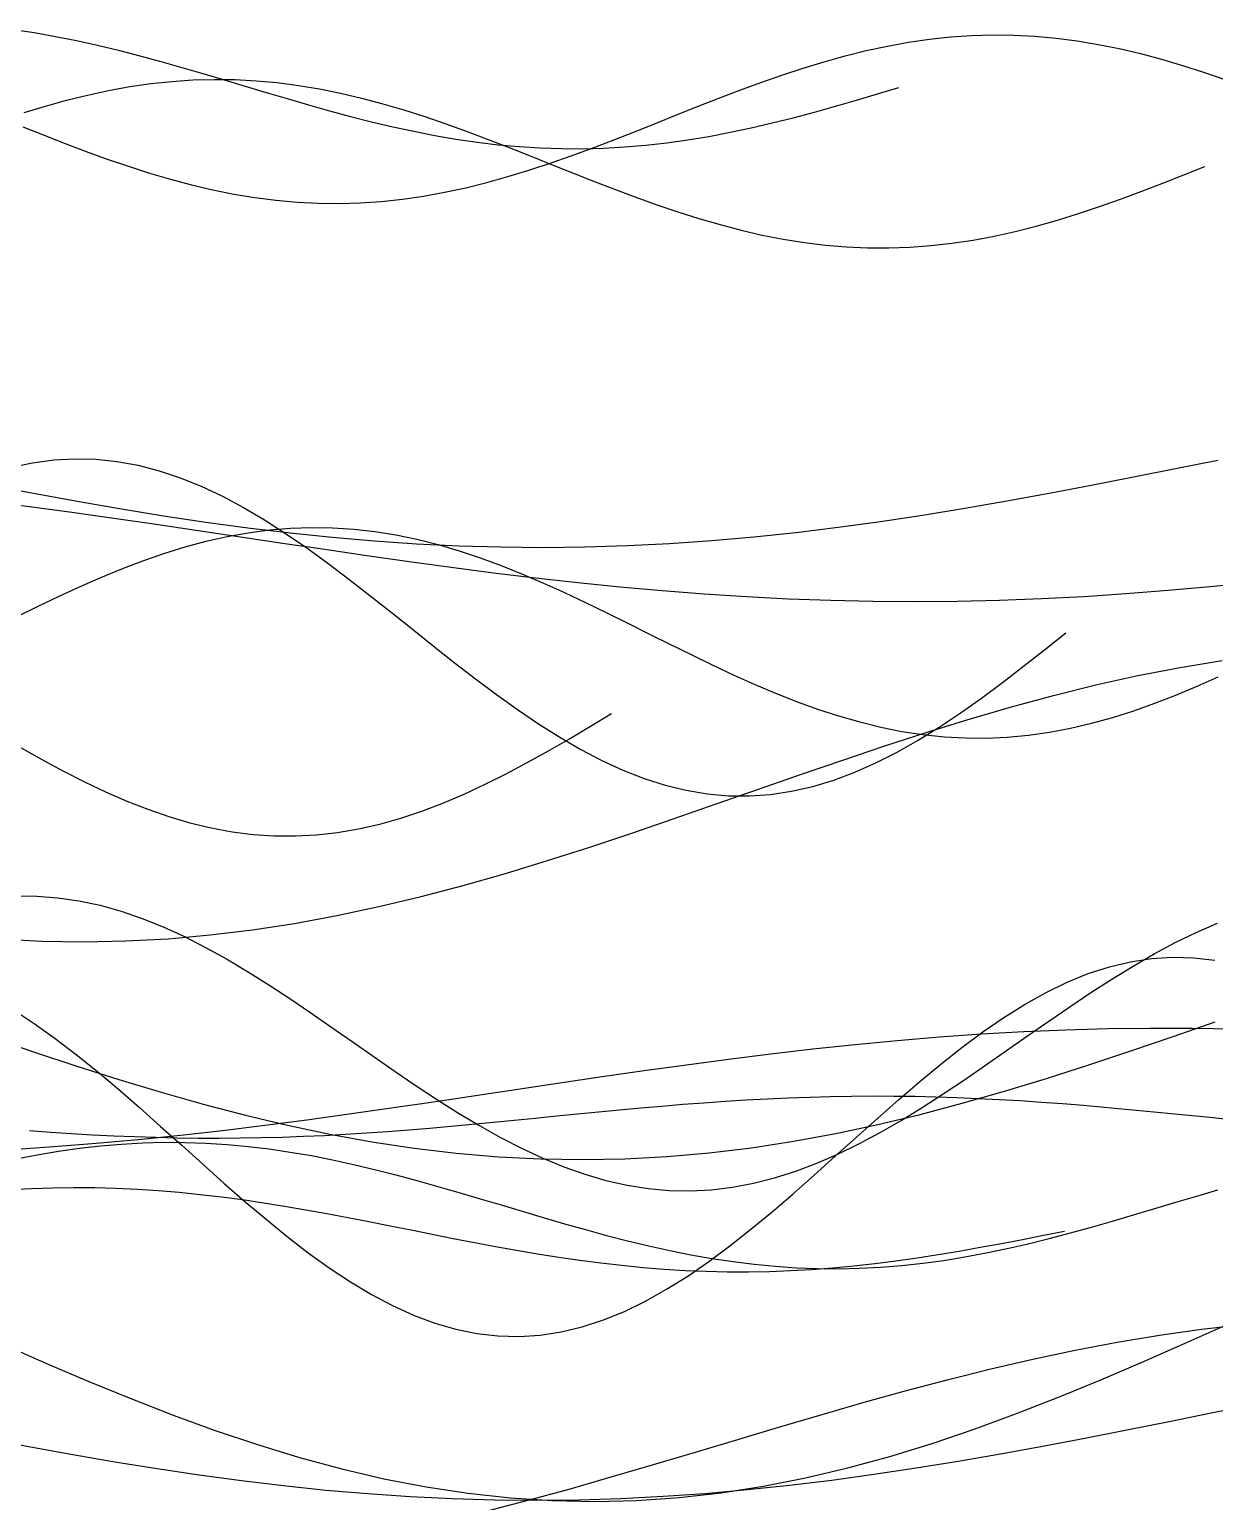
# Model space of a CAD drawing. Header units: metres. Extents: x -249 to 352, y -252 to 258.
# Drawn here: x -18.5 to 37.7, y 49.4 to 119.3 of the extents above; entities that cross this region are included whole.
import ezdxf

# ---------------------------------------------------------------- set-up
doc = ezdxf.new("R2010")
doc.units = ezdxf.units.M

msp = doc.modelspace()

# ---------------------------------------------------------------- linework, layer by layer
for p, q in [((-19.26, 119.275, -433.013), (-18.26, 119.124, -433.013)), ((-18.26, 119.124, -433.013), (-17.26, 118.947, -433.013)), ((-17.26, 118.947, -433.013), (-16.26, 118.747, -433.013)), ((-16.26, 118.747, -433.013), (-15.26, 118.526, -433.013)), ((23.203, 118.669, -433.013), (24.203, 118.814, -433.013)), ((24.203, 118.814, -433.013), (25.203, 118.921, -433.013)), ((25.203, 118.921, -433.013), (26.203, 118.989, -433.013)), ((26.203, 118.989, -433.013), (27.203, 119.017, -433.013)), ((27.203, 119.017, -433.013), (28.203, 119.005, -433.013)), ((28.203, 119.005, -433.013), (29.203, 118.953, -433.013)), ((29.203, 118.953, -433.013), (30.203, 118.862, -433.013)), ((30.203, 118.862, -433.013), (31.203, 118.733, -433.013)), ((31.203, 118.733, -433.013), (32.203, 118.566, -433.013)), ((-15.26, 118.526, -433.013), (-14.26, 118.286, -433.013)), ((-14.26, 118.286, -433.013), (-13.26, 118.029, -433.013)), ((-13.26, 118.029, -433.013), (-12.26, 117.758, -433.013)), ((19.203, 117.746, -433.013), (20.203, 118.024, -433.013)), ((20.203, 118.024, -433.013), (21.203, 118.272, -433.013)), ((21.203, 118.272, -433.013), (22.203, 118.488, -433.013)), ((22.203, 118.488, -433.013), (23.203, 118.669, -433.013)), ((32.203, 118.566, -433.013), (33.203, 118.364, -433.013)), ((33.203, 118.364, -433.013), (34.203, 118.129, -433.013)), ((34.203, 118.129, -433.013), (35.203, 117.862, -433.013)), ((-12.26, 117.758, -433.013), (-11.26, 117.475, -433.013)), ((-11.26, 117.475, -433.013), (-10.26, 117.184, -433.013)), ((17.203, 117.11, -433.013), (18.203, 117.44, -433.013)), ((18.203, 117.44, -433.013), (19.203, 117.746, -433.013)), ((35.203, 117.862, -433.013), (36.203, 117.567, -433.013)), ((36.203, 117.567, -433.013), (37.203, 117.247, -433.013)), ((-13.733, 116.561, -433.013), (-12.733, 116.705, -433.013)), ((-12.733, 116.705, -433.013), (-11.733, 116.812, -433.013)), ((-11.733, 116.812, -433.013), (-10.733, 116.88, -433.013)), ((-10.733, 116.88, -433.013), (-9.733, 116.908, -433.013)), ((-10.26, 117.184, -433.013), (-9.26, 116.887, -433.013)), ((-9.733, 116.908, -433.013), (-8.733, 116.896, -433.013)), ((-9.26, 116.887, -433.013), (-8.26, 116.587, -433.013)), ((-8.733, 116.896, -433.013), (-7.733, 116.844, -433.013)), ((-7.733, 116.844, -433.013), (-6.733, 116.753, -433.013)), ((-6.733, 116.753, -433.013), (-5.733, 116.624, -433.013)), ((-5.733, 116.624, -433.013), (-4.733, 116.457, -433.013)), ((15.203, 116.391, -433.013), (16.203, 116.759, -433.013)), ((16.203, 116.759, -433.013), (17.203, 117.11, -433.013)), ((37.203, 117.247, -433.013), (38.203, 116.904, -433.013)), ((-16.733, 115.915, -433.013), (-15.733, 116.164, -433.013)), ((-15.733, 116.164, -433.013), (-14.733, 116.379, -433.013)), ((-14.733, 116.379, -433.013), (-13.733, 116.561, -433.013)), ((-8.26, 116.587, -433.013), (-7.26, 116.288, -433.013)), ((-7.26, 116.288, -433.013), (-6.26, 115.992, -433.013)), ((-6.26, 115.992, -433.013), (-5.26, 115.702, -433.013)), ((-4.733, 116.457, -433.013), (-3.733, 116.255, -433.013)), ((-3.733, 116.255, -433.013), (-2.733, 116.02, -433.013)), ((-2.733, 116.02, -433.013), (-1.733, 115.753, -433.013)), ((13.203, 115.617, -433.013), (14.203, 116.009, -433.013)), ((14.203, 116.009, -433.013), (15.203, 116.391, -433.013)), ((19.74, 115.634, -433.013), (20.74, 115.922, -433.013)), ((20.74, 115.922, -433.013), (21.74, 116.217, -433.013)), ((21.74, 116.217, -433.013), (22.74, 116.516, -433.013)), ((-18.733, 115.331, -433.013), (-17.733, 115.637, -433.013)), ((-17.733, 115.637, -433.013), (-16.733, 115.915, -433.013)), ((-5.26, 115.702, -433.013), (-4.26, 115.421, -433.013)), ((-4.26, 115.421, -433.013), (-3.26, 115.152, -433.013)), ((-1.733, 115.753, -433.013), (-0.733, 115.458, -433.013)), ((-0.733, 115.458, -433.013), (0.267, 115.138, -433.013)), ((11.203, 114.82, -433.013), (12.203, 115.219, -433.013)), ((12.203, 115.219, -433.013), (13.203, 115.617, -433.013)), ((17.74, 115.09, -433.013), (18.74, 115.356, -433.013)), ((18.74, 115.356, -433.013), (19.74, 115.634, -433.013)), ((-18.797, 114.65, -433.013), (-17.797, 114.254, -433.013)), ((-3.26, 115.152, -433.013), (-2.26, 114.898, -433.013)), ((-2.26, 114.898, -433.013), (-1.26, 114.661, -433.013)), ((-1.26, 114.661, -433.013), (-0.26, 114.443, -433.013)), ((0.267, 115.138, -433.013), (1.267, 114.795, -433.013)), ((1.267, 114.795, -433.013), (2.267, 114.434, -433.013)), ((10.203, 114.422, -433.013), (11.203, 114.82, -433.013)), ((14.74, 114.395, -433.013), (15.74, 114.607, -433.013)), ((15.74, 114.607, -433.013), (16.74, 114.84, -433.013)), ((16.74, 114.84, -433.013), (17.74, 115.09, -433.013)), ((-17.797, 114.254, -433.013), (-16.797, 113.866, -433.013)), ((-16.797, 113.866, -433.013), (-15.797, 113.489, -433.013)), ((-0.26, 114.443, -433.013), (0.74, 114.247, -433.013)), ((0.74, 114.247, -433.013), (1.74, 114.075, -433.013)), ((1.74, 114.075, -433.013), (2.74, 113.928, -433.013)), ((2.267, 114.434, -433.013), (3.267, 114.057, -433.013)), ((2.74, 113.928, -433.013), (3.74, 113.808, -433.013)), ((3.267, 114.057, -433.013), (4.267, 113.669, -433.013)), ((8.203, 113.648, -433.013), (9.203, 114.03, -433.013)), ((9.203, 114.03, -433.013), (10.203, 114.422, -433.013)), ((10.74, 113.784, -433.013), (11.74, 113.897, -433.013)), ((11.74, 113.897, -433.013), (12.74, 114.038, -433.013)), ((12.74, 114.038, -433.013), (13.74, 114.204, -433.013)), ((13.74, 114.204, -433.013), (14.74, 114.395, -433.013)), ((-15.797, 113.489, -433.013), (-14.797, 113.128, -433.013)), ((-14.797, 113.128, -433.013), (-13.797, 112.785, -433.013)), ((3.74, 113.808, -433.013), (4.74, 113.716, -433.013)), ((4.267, 113.669, -433.013), (5.267, 113.273, -433.013)), ((4.74, 113.716, -433.013), (5.74, 113.653, -433.013)), ((5.267, 113.273, -433.013), (6.267, 112.873, -433.013)), ((5.74, 113.653, -433.013), (6.74, 113.62, -433.013)), ((6.203, 112.928, -433.013), (7.203, 113.279, -433.013)), ((6.74, 113.62, -433.013), (7.74, 113.616, -433.013)), ((7.203, 113.279, -433.013), (8.203, 113.648, -433.013)), ((7.74, 113.616, -433.013), (8.74, 113.642, -433.013)), ((8.74, 113.642, -433.013), (9.74, 113.699, -433.013)), ((9.74, 113.699, -433.013), (10.74, 113.784, -433.013)), ((-13.797, 112.785, -433.013), (-12.797, 112.465, -433.013)), ((-12.797, 112.465, -433.013), (-11.797, 112.17, -433.013)), ((4.203, 112.292, -433.013), (5.203, 112.598, -433.013)), ((5.203, 112.598, -433.013), (6.203, 112.928, -433.013)), ((6.267, 112.873, -433.013), (7.267, 112.474, -433.013)), ((7.267, 112.474, -433.013), (8.267, 112.079, -433.013)), ((36.267, 112.38, -433.013), (37.267, 112.778, -433.013)), ((-11.797, 112.17, -433.013), (-10.797, 111.904, -433.013)), ((-10.797, 111.904, -433.013), (-9.797, 111.669, -433.013)), ((1.203, 111.549, -433.013), (2.203, 111.765, -433.013)), ((2.203, 111.765, -433.013), (3.203, 112.014, -433.013)), ((3.203, 112.014, -433.013), (4.203, 112.292, -433.013)), ((8.267, 112.079, -433.013), (9.267, 111.693, -433.013)), ((34.267, 111.602, -433.013), (35.267, 111.986, -433.013)), ((35.267, 111.986, -433.013), (36.267, 112.38, -433.013)), ((-9.797, 111.669, -433.013), (-8.797, 111.467, -433.013)), ((-8.797, 111.467, -433.013), (-7.797, 111.301, -433.013)), ((-7.797, 111.301, -433.013), (-6.797, 111.172, -433.013)), ((-6.797, 111.172, -433.013), (-5.797, 111.081, -433.013)), ((-5.797, 111.081, -433.013), (-4.797, 111.03, -433.013)), ((-4.797, 111.03, -433.013), (-3.797, 111.018, -433.013)), ((-3.797, 111.018, -433.013), (-2.797, 111.047, -433.013)), ((-2.797, 111.047, -433.013), (-1.797, 111.115, -433.013)), ((-1.797, 111.115, -433.013), (-0.797, 111.222, -433.013)), ((-0.797, 111.222, -433.013), (0.203, 111.367, -433.013)), ((0.203, 111.367, -433.013), (1.203, 111.549, -433.013)), ((9.267, 111.693, -433.013), (10.267, 111.318, -433.013)), ((10.267, 111.318, -433.013), (11.267, 110.96, -433.013)), ((32.267, 110.877, -433.013), (33.267, 111.232, -433.013)), ((33.267, 111.232, -433.013), (34.267, 111.602, -433.013)), ((11.267, 110.96, -433.013), (12.267, 110.621, -433.013)), ((12.267, 110.621, -433.013), (13.267, 110.305, -433.013)), ((30.267, 110.233, -433.013), (31.267, 110.544, -433.013)), ((31.267, 110.544, -433.013), (32.267, 110.877, -433.013)), ((13.267, 110.305, -433.013), (14.267, 110.015, -433.013)), ((14.267, 110.015, -433.013), (15.267, 109.753, -433.013)), ((15.267, 109.753, -433.013), (16.267, 109.524, -433.013)), ((27.267, 109.474, -433.013), (28.267, 109.696, -433.013)), ((28.267, 109.696, -433.013), (29.267, 109.95, -433.013)), ((29.267, 109.95, -433.013), (30.267, 110.233, -433.013)), ((16.267, 109.524, -433.013), (17.267, 109.328, -433.013)), ((17.267, 109.328, -433.013), (18.267, 109.168, -433.013)), ((18.267, 109.168, -433.013), (19.267, 109.045, -433.013)), ((19.267, 109.045, -433.013), (20.267, 108.961, -433.013)), ((20.267, 108.961, -433.013), (21.267, 108.916, -433.013)), ((22.267, 108.912, -433.013), (23.267, 108.947, -433.013)), ((23.267, 108.947, -433.013), (24.267, 109.022, -433.013)), ((24.267, 109.022, -433.013), (25.267, 109.135, -433.013)), ((25.267, 109.135, -433.013), (26.267, 109.287, -433.013)), ((26.267, 109.287, -433.013), (27.267, 109.474, -433.013)), ((21.267, 108.916, -433.013), (22.267, 108.912, -433.013)), ((-19.338, 98.504, -433.013), (-18.338, 98.718, -433.013)), ((-18.338, 98.718, -433.013), (-17.338, 98.853, -433.013)), ((-17.338, 98.853, -433.013), (-16.338, 98.91, -433.013)), ((-16.338, 98.91, -433.013), (-15.338, 98.886, -433.013)), ((-15.338, 98.886, -433.013), (-14.338, 98.782, -433.013)), ((-14.338, 98.782, -433.013), (-13.338, 98.6, -433.013)), ((-13.338, 98.6, -433.013), (-12.338, 98.342, -433.013)), ((35.876, 98.443, -433.013), (37.876, 98.842, -433.013)), ((-12.338, 98.342, -433.013), (-11.338, 98.008, -433.013)), ((-11.338, 98.008, -433.013), (-10.338, 97.604, -433.013)), ((31.876, 97.655, -433.013), (33.876, 98.046, -433.013)), ((33.876, 98.046, -433.013), (35.876, 98.443, -433.013)), ((-20.124, 97.621, -433.013), (-18.124, 97.242, -433.013)), ((-18.124, 97.242, -433.013), (-16.124, 96.878, -433.013)), ((-10.338, 97.604, -433.013), (-9.338, 97.133, -433.013)), ((-9.338, 97.133, -433.013), (-8.338, 96.6, -433.013)), ((27.876, 96.909, -433.013), (29.876, 97.275, -433.013)), ((29.876, 97.275, -433.013), (31.876, 97.655, -433.013)), ((-20.485, 96.894, -433.013), (-18.485, 96.642, -433.013)), ((-18.485, 96.642, -433.013), (-16.485, 96.376, -433.013)), ((-16.485, 96.376, -433.013), (-14.485, 96.097, -433.013)), ((-16.124, 96.878, -433.013), (-14.124, 96.532, -433.013)), ((-14.124, 96.532, -433.013), (-12.124, 96.208, -433.013)), ((-8.338, 96.6, -433.013), (-7.338, 96.01, -433.013)), ((23.876, 96.235, -433.013), (25.876, 96.562, -433.013)), ((25.876, 96.562, -433.013), (27.876, 96.909, -433.013)), ((-14.485, 96.097, -433.013), (-12.485, 95.808, -433.013)), ((-12.485, 95.808, -433.013), (-10.485, 95.513, -433.013)), ((-12.124, 96.208, -433.013), (-10.124, 95.908, -433.013)), ((-10.124, 95.908, -433.013), (-8.124, 95.637, -433.013)), ((-7.338, 96.01, -433.013), (-6.338, 95.37, -433.013)), ((19.876, 95.66, -433.013), (21.876, 95.934, -433.013)), ((21.876, 95.934, -433.013), (23.876, 96.235, -433.013)), ((-11.108, 94.725, -433.013), (-10.108, 94.995, -433.013)), ((-10.485, 95.513, -433.013), (-8.485, 95.214, -433.013)), ((-10.108, 94.995, -433.013), (-9.108, 95.221, -433.013)), ((-9.108, 95.221, -433.013), (-8.108, 95.402, -433.013)), ((-8.485, 95.214, -433.013), (-6.485, 94.914, -433.013)), ((-8.124, 95.637, -433.013), (-6.124, 95.397, -433.013)), ((-8.108, 95.402, -433.013), (-7.108, 95.536, -433.013)), ((-7.108, 95.536, -433.013), (-6.108, 95.62, -433.013)), ((-6.338, 95.37, -433.013), (-5.338, 94.684, -433.013)), ((-6.124, 95.397, -433.013), (-4.124, 95.189, -433.013)), ((-6.108, 95.62, -433.013), (-5.108, 95.655, -433.013)), ((-5.108, 95.655, -433.013), (-4.108, 95.641, -433.013)), ((-4.124, 95.189, -433.013), (-2.124, 95.017, -433.013)), ((-4.108, 95.641, -433.013), (-3.108, 95.576, -433.013)), ((-3.108, 95.576, -433.013), (-2.108, 95.462, -433.013)), ((-2.124, 95.017, -433.013), (-0.124, 94.881, -433.013)), ((-2.108, 95.462, -433.013), (-1.108, 95.3, -433.013)), ((-1.108, 95.3, -433.013), (-0.108, 95.092, -433.013)), ((-0.108, 95.092, -433.013), (0.892, 94.84, -433.013)), ((11.876, 94.892, -433.013), (13.876, 95.031, -433.013)), ((13.876, 95.031, -433.013), (15.876, 95.206, -433.013)), ((15.876, 95.206, -433.013), (17.876, 95.417, -433.013)), ((17.876, 95.417, -433.013), (19.876, 95.66, -433.013)), ((-13.108, 94.066, -433.013), (-12.108, 94.414, -433.013)), ((-12.108, 94.414, -433.013), (-11.108, 94.725, -433.013)), ((-6.485, 94.914, -433.013), (-4.485, 94.616, -433.013)), ((-5.338, 94.684, -433.013), (-4.338, 93.961, -433.013)), ((-4.485, 94.616, -433.013), (-2.485, 94.324, -433.013)), ((-2.485, 94.324, -433.013), (-0.485, 94.04, -433.013)), ((-0.124, 94.881, -433.013), (1.876, 94.784, -433.013)), ((0.892, 94.84, -433.013), (1.892, 94.545, -433.013)), ((1.876, 94.784, -433.013), (3.876, 94.726, -433.013)), ((1.892, 94.545, -433.013), (2.892, 94.212, -433.013)), ((3.876, 94.726, -433.013), (5.876, 94.708, -433.013)), ((5.876, 94.708, -433.013), (7.876, 94.73, -433.013)), ((7.876, 94.73, -433.013), (9.876, 94.791, -433.013)), ((9.876, 94.791, -433.013), (11.876, 94.892, -433.013)), ((-15.108, 93.272, -433.013), (-14.108, 93.684, -433.013)), ((-14.108, 93.684, -433.013), (-13.108, 94.066, -433.013)), ((-4.338, 93.961, -433.013), (-3.338, 93.207, -433.013)), ((-0.485, 94.04, -433.013), (1.515, 93.767, -433.013)), ((1.515, 93.767, -433.013), (3.515, 93.507, -433.013)), ((2.892, 94.212, -433.013), (3.892, 93.843, -433.013)), ((3.892, 93.843, -433.013), (4.892, 93.443, -433.013)), ((-16.108, 92.833, -433.013), (-15.108, 93.272, -433.013)), ((-3.338, 93.207, -433.013), (-2.338, 92.431, -433.013)), ((3.515, 93.507, -433.013), (5.515, 93.264, -433.013)), ((4.892, 93.443, -433.013), (5.892, 93.014, -433.013)), ((5.515, 93.264, -433.013), (7.515, 93.04, -433.013)), ((5.892, 93.014, -433.013), (6.892, 92.562, -433.013)), ((7.515, 93.04, -433.013), (9.515, 92.836, -433.013)), ((37.515, 92.853, -433.013), (39.515, 93.059, -433.013)), ((-18.108, 91.896, -433.013), (-17.108, 92.373, -433.013)), ((-17.108, 92.373, -433.013), (-16.108, 92.833, -433.013)), ((-2.338, 92.431, -433.013), (-1.338, 91.639, -433.013)), ((6.892, 92.562, -433.013), (7.892, 92.091, -433.013)), ((9.515, 92.836, -433.013), (11.515, 92.656, -433.013)), ((11.515, 92.656, -433.013), (13.515, 92.5, -433.013)), ((13.515, 92.5, -433.013), (15.515, 92.371, -433.013)), ((15.515, 92.371, -433.013), (17.515, 92.269, -433.013)), ((17.515, 92.269, -433.013), (19.515, 92.196, -433.013)), ((19.515, 92.196, -433.013), (21.515, 92.153, -433.013)), ((25.515, 92.156, -433.013), (27.515, 92.202, -433.013)), ((27.515, 92.202, -433.013), (29.515, 92.277, -433.013)), ((29.515, 92.277, -433.013), (31.515, 92.381, -433.013)), ((31.515, 92.381, -433.013), (33.515, 92.513, -433.013)), ((33.515, 92.513, -433.013), (35.515, 92.671, -433.013)), ((35.515, 92.671, -433.013), (37.515, 92.853, -433.013)), ((-19.108, 91.406, -433.013), (-18.108, 91.896, -433.013)), ((-1.338, 91.639, -433.013), (-0.338, 90.84, -433.013)), ((7.892, 92.091, -433.013), (8.892, 91.606, -433.013)), ((8.892, 91.606, -433.013), (9.892, 91.111, -433.013)), ((21.515, 92.153, -433.013), (23.515, 92.139, -433.013)), ((23.515, 92.139, -433.013), (25.515, 92.156, -433.013)), ((-0.338, 90.84, -433.013), (0.662, 90.042, -433.013)), ((9.892, 91.111, -433.013), (10.892, 90.612, -433.013)), ((10.892, 90.612, -433.013), (11.892, 90.113, -433.013)), ((11.892, 90.113, -433.013), (12.892, 89.62, -433.013)), ((29.662, 89.853, -433.013), (30.662, 90.65, -433.013)), ((0.662, 90.042, -433.013), (1.662, 89.252, -433.013)), ((12.892, 89.62, -433.013), (13.892, 89.136, -433.013)), ((28.662, 89.067, -433.013), (29.662, 89.853, -433.013)), ((1.662, 89.252, -433.013), (2.662, 88.479, -433.013)), ((13.892, 89.136, -433.013), (14.892, 88.668, -433.013)), ((27.662, 88.299, -433.013), (28.662, 89.067, -433.013)), ((34.09, 88.625, -433.013), (36.09, 89.013, -433.013)), ((36.09, 89.013, -433.013), (38.09, 89.34, -433.013)), ((2.662, 88.479, -433.013), (3.662, 87.73, -433.013)), ((14.892, 88.668, -433.013), (15.892, 88.22, -433.013)), ((15.892, 88.22, -433.013), (16.892, 87.797, -433.013)), ((26.662, 87.557, -433.013), (27.662, 88.299, -433.013)), ((30.09, 87.686, -433.013), (32.09, 88.181, -433.013)), ((32.09, 88.181, -433.013), (34.09, 88.625, -433.013)), ((35.892, 87.7, -433.013), (36.892, 88.117, -433.013)), ((36.892, 88.117, -433.013), (37.892, 88.56, -433.013)), ((3.662, 87.73, -433.013), (4.662, 87.014, -433.013)), ((16.892, 87.797, -433.013), (17.892, 87.401, -433.013)), ((17.892, 87.401, -433.013), (18.892, 87.039, -433.013)), ((25.662, 86.849, -433.013), (26.662, 87.557, -433.013)), ((28.09, 87.143, -433.013), (30.09, 87.686, -433.013)), ((33.892, 86.958, -433.013), (34.892, 87.312, -433.013)), ((34.892, 87.312, -433.013), (35.892, 87.7, -433.013)), ((4.662, 87.014, -433.013), (5.662, 86.336, -433.013)), ((8.125, 86.222, -433.013), (9.125, 86.82, -433.013)), ((18.892, 87.039, -433.013), (19.892, 86.712, -433.013)), ((19.892, 86.712, -433.013), (20.892, 86.425, -433.013)), ((24.662, 86.181, -433.013), (25.662, 86.849, -433.013)), ((26.09, 86.559, -433.013), (28.09, 87.143, -433.013)), ((31.892, 86.363, -433.013), (32.892, 86.64, -433.013)), ((32.892, 86.64, -433.013), (33.892, 86.958, -433.013)), ((5.662, 86.336, -433.013), (6.662, 85.703, -433.013)), ((7.125, 85.632, -433.013), (8.125, 86.222, -433.013)), ((20.892, 86.425, -433.013), (21.892, 86.18, -433.013)), ((21.892, 86.18, -433.013), (22.892, 85.98, -433.013)), ((22.09, 85.291, -433.013), (24.09, 85.94, -433.013)), ((22.892, 85.98, -433.013), (23.892, 85.827, -433.013)), ((23.662, 85.56, -433.013), (24.662, 86.181, -433.013)), ((24.09, 85.94, -433.013), (26.09, 86.559, -433.013)), ((28.892, 85.798, -433.013), (29.892, 85.94, -433.013)), ((29.892, 85.94, -433.013), (30.892, 86.129, -433.013)), ((30.892, 86.129, -433.013), (31.892, 86.363, -433.013)), ((6.125, 85.056, -433.013), (7.125, 85.632, -433.013)), ((6.662, 85.703, -433.013), (7.662, 85.123, -433.013)), ((20.09, 84.619, -433.013), (22.09, 85.291, -433.013)), ((22.662, 84.993, -433.013), (23.662, 85.56, -433.013)), ((23.892, 85.827, -433.013), (24.892, 85.722, -433.013)), ((24.892, 85.722, -433.013), (25.892, 85.666, -433.013)), ((25.892, 85.666, -433.013), (26.892, 85.66, -433.013)), ((26.892, 85.66, -433.013), (27.892, 85.704, -433.013)), ((27.892, 85.704, -433.013), (28.892, 85.798, -433.013)), ((-18.875, 85.192, -433.013), (-17.875, 84.63, -433.013)), ((-17.875, 84.63, -433.013), (-16.875, 84.092, -433.013)), ((4.125, 83.969, -433.013), (5.125, 84.5, -433.013)), ((5.125, 84.5, -433.013), (6.125, 85.056, -433.013)), ((7.662, 85.123, -433.013), (8.662, 84.601, -433.013)), ((8.662, 84.601, -433.013), (9.662, 84.141, -433.013)), ((18.09, 83.931, -433.013), (20.09, 84.619, -433.013)), ((21.662, 84.486, -433.013), (22.662, 84.993, -433.013)), ((-16.875, 84.092, -433.013), (-15.875, 83.584, -433.013)), ((3.125, 83.468, -433.013), (4.125, 83.969, -433.013)), ((9.662, 84.141, -433.013), (10.662, 83.75, -433.013)), ((16.09, 83.234, -433.013), (18.09, 83.931, -433.013)), ((19.662, 83.667, -433.013), (20.662, 84.042, -433.013)), ((20.662, 84.042, -433.013), (21.662, 84.486, -433.013)), ((-15.875, 83.584, -433.013), (-14.875, 83.11, -433.013)), ((-14.875, 83.11, -433.013), (-13.875, 82.674, -433.013)), ((2.125, 83.002, -433.013), (3.125, 83.468, -433.013)), ((10.662, 83.75, -433.013), (11.662, 83.429, -433.013)), ((11.662, 83.429, -433.013), (12.662, 83.184, -433.013)), ((12.662, 83.184, -433.013), (13.662, 83.016, -433.013)), ((14.09, 82.535, -433.013), (16.09, 83.234, -433.013)), ((16.662, 82.987, -433.013), (17.662, 83.137, -433.013)), ((17.662, 83.137, -433.013), (18.662, 83.364, -433.013)), ((18.662, 83.364, -433.013), (19.662, 83.667, -433.013)), ((-13.875, 82.674, -433.013), (-12.875, 82.283, -433.013)), ((0.125, 82.196, -433.013), (1.125, 82.577, -433.013)), ((1.125, 82.577, -433.013), (2.125, 83.002, -433.013)), ((12.09, 81.84, -433.013), (14.09, 82.535, -433.013)), ((13.662, 83.016, -433.013), (14.662, 82.927, -433.013)), ((14.662, 82.927, -433.013), (15.662, 82.917, -433.013)), ((15.662, 82.917, -433.013), (16.662, 82.987, -433.013)), ((-12.875, 82.283, -433.013), (-11.875, 81.938, -433.013)), ((-11.875, 81.938, -433.013), (-10.875, 81.644, -433.013)), ((-1.875, 81.582, -433.013), (-0.875, 81.864, -433.013)), ((-0.875, 81.864, -433.013), (0.125, 82.196, -433.013)), ((10.09, 81.156, -433.013), (12.09, 81.84, -433.013)), ((-10.875, 81.644, -433.013), (-9.875, 81.404, -433.013)), ((-9.875, 81.404, -433.013), (-8.875, 81.22, -433.013)), ((-8.875, 81.22, -433.013), (-7.875, 81.094, -433.013)), ((-7.875, 81.094, -433.013), (-6.875, 81.027, -433.013)), ((-6.875, 81.027, -433.013), (-5.875, 81.02, -433.013)), ((-5.875, 81.02, -433.013), (-4.875, 81.073, -433.013)), ((-4.875, 81.073, -433.013), (-3.875, 81.185, -433.013)), ((-3.875, 81.185, -433.013), (-2.875, 81.355, -433.013)), ((-2.875, 81.355, -433.013), (-1.875, 81.582, -433.013)), ((8.09, 80.491, -433.013), (10.09, 81.156, -433.013)), ((6.09, 79.851, -433.013), (8.09, 80.491, -433.013)), ((4.09, 79.243, -433.013), (6.09, 79.851, -433.013)), ((2.09, 78.672, -433.013), (4.09, 79.243, -433.013)), ((0.09, 78.144, -433.013), (2.09, 78.672, -433.013)), ((-19.142, 78.179, -433.013), (-18.142, 78.17, -433.013)), ((-18.142, 78.17, -433.013), (-17.142, 78.091, -433.013)), ((-17.142, 78.091, -433.013), (-16.142, 77.943, -433.013)), ((-16.142, 77.943, -433.013), (-15.142, 77.728, -433.013)), ((-15.142, 77.728, -433.013), (-14.142, 77.447, -433.013)), ((-3.91, 77.239, -433.013), (-1.91, 77.665, -433.013)), ((-1.91, 77.665, -433.013), (0.09, 78.144, -433.013)), ((-14.142, 77.447, -433.013), (-13.142, 77.103, -433.013)), ((-13.142, 77.103, -433.013), (-12.142, 76.701, -433.013)), ((-7.91, 76.563, -433.013), (-5.91, 76.871, -433.013)), ((-5.91, 76.871, -433.013), (-3.91, 77.239, -433.013)), ((36.858, 76.445, -433.013), (37.858, 76.879, -433.013)), ((-19.91, 76.132, -433.013), (-17.91, 76.031, -433.013)), ((-13.91, 76.037, -433.013), (-11.91, 76.144, -433.013)), ((-12.142, 76.701, -433.013), (-11.142, 76.243, -433.013)), ((-11.91, 76.144, -433.013), (-9.91, 76.321, -433.013)), ((-11.142, 76.243, -433.013), (-10.142, 75.735, -433.013)), ((-9.91, 76.321, -433.013), (-7.91, 76.563, -433.013)), ((35.858, 75.957, -433.013), (36.858, 76.445, -433.013)), ((-17.91, 76.031, -433.013), (-15.91, 75.999, -433.013)), ((-15.91, 75.999, -433.013), (-13.91, 76.037, -433.013)), ((-10.142, 75.735, -433.013), (-9.142, 75.182, -433.013)), ((33.858, 74.845, -433.013), (34.858, 75.422, -433.013)), ((34.858, 75.422, -433.013), (35.858, 75.957, -433.013)), ((-9.142, 75.182, -433.013), (-8.142, 74.588, -433.013)), ((31.733, 74.49, -433.013), (32.733, 74.815, -433.013)), ((32.733, 74.815, -433.013), (33.733, 75.055, -433.013)), ((32.858, 74.231, -433.013), (33.858, 74.845, -433.013)), ((33.733, 75.055, -433.013), (34.733, 75.208, -433.013)), ((34.733, 75.208, -433.013), (35.733, 75.271, -433.013)), ((35.733, 75.271, -433.013), (36.733, 75.244, -433.013)), ((36.733, 75.244, -433.013), (37.733, 75.128, -433.013)), ((-8.142, 74.588, -433.013), (-7.142, 73.96, -433.013)), ((29.733, 73.596, -433.013), (30.733, 74.082, -433.013)), ((30.733, 74.082, -433.013), (31.733, 74.49, -433.013)), ((31.858, 73.587, -433.013), (32.858, 74.231, -433.013)), ((-7.142, 73.96, -433.013), (-6.142, 73.305, -433.013)), ((28.733, 73.037, -433.013), (29.733, 73.596, -433.013)), ((30.858, 72.918, -433.013), (31.858, 73.587, -433.013)), ((-19.267, 72.779, -433.013), (-18.267, 72.125, -433.013)), ((-6.142, 73.305, -433.013), (-5.142, 72.628, -433.013)), ((-5.142, 72.628, -433.013), (-4.142, 71.937, -433.013)), ((27.733, 72.411, -433.013), (28.733, 73.037, -433.013)), ((29.858, 72.233, -433.013), (30.858, 72.918, -433.013)), ((-18.267, 72.125, -433.013), (-17.267, 71.413, -433.013)), ((-4.142, 71.937, -433.013), (-3.142, 71.239, -433.013)), ((26.733, 71.723, -433.013), (27.733, 72.411, -433.013)), ((28.858, 71.537, -433.013), (29.858, 72.233, -433.013)), ((35.755, 71.509, -433.013), (37.755, 72.204, -433.013)), ((-20.245, 71.447, -433.013), (-18.245, 70.765, -433.013)), ((-17.267, 71.413, -433.013), (-16.267, 70.65, -433.013)), ((-3.142, 71.239, -433.013), (-2.142, 70.54, -433.013)), ((20.669, 71.13, -433.013), (22.669, 71.32, -433.013)), ((22.669, 71.32, -433.013), (24.669, 71.486, -433.013)), ((24.669, 71.486, -433.013), (26.669, 71.626, -433.013)), ((25.733, 70.981, -433.013), (26.733, 71.723, -433.013)), ((26.669, 71.626, -433.013), (28.669, 71.74, -433.013)), ((27.858, 70.837, -433.013), (28.858, 71.537, -433.013)), ((28.669, 71.74, -433.013), (30.669, 71.825, -433.013)), ((30.669, 71.825, -433.013), (32.669, 71.88, -433.013)), ((32.669, 71.88, -433.013), (34.669, 71.906, -433.013)), ((33.755, 70.825, -433.013), (35.755, 71.509, -433.013)), ((34.669, 71.906, -433.013), (36.669, 71.903, -433.013)), ((36.669, 71.903, -433.013), (38.669, 71.869, -433.013)), ((-18.245, 70.765, -433.013), (-16.245, 70.102, -433.013)), ((-16.267, 70.65, -433.013), (-15.267, 69.843, -433.013)), ((-2.142, 70.54, -433.013), (-1.142, 69.847, -433.013)), ((14.669, 70.435, -433.013), (16.669, 70.685, -433.013)), ((16.669, 70.685, -433.013), (18.669, 70.917, -433.013)), ((18.669, 70.917, -433.013), (20.669, 71.13, -433.013)), ((24.733, 70.191, -433.013), (25.733, 70.981, -433.013)), ((26.858, 70.141, -433.013), (27.858, 70.837, -433.013)), ((31.755, 70.16, -433.013), (33.755, 70.825, -433.013)), ((-16.245, 70.102, -433.013), (-14.245, 69.465, -433.013)), ((-15.267, 69.843, -433.013), (-14.267, 69.001, -433.013)), ((-1.142, 69.847, -433.013), (-0.142, 69.168, -433.013)), ((8.669, 69.603, -433.013), (10.669, 69.891, -433.013)), ((10.669, 69.891, -433.013), (12.669, 70.169, -433.013)), ((12.669, 70.169, -433.013), (14.669, 70.435, -433.013)), ((23.733, 69.363, -433.013), (24.733, 70.191, -433.013)), ((25.858, 69.455, -433.013), (26.858, 70.141, -433.013)), ((29.755, 69.52, -433.013), (31.755, 70.16, -433.013)), ((-14.245, 69.465, -433.013), (-12.245, 68.86, -433.013)), ((-0.142, 69.168, -433.013), (0.858, 68.509, -433.013)), ((4.669, 69.009, -433.013), (6.669, 69.308, -433.013)), ((6.669, 69.308, -433.013), (8.669, 69.603, -433.013)), ((22.733, 68.504, -433.013), (23.733, 69.363, -433.013)), ((24.858, 68.786, -433.013), (25.858, 69.455, -433.013)), ((27.755, 68.912, -433.013), (29.755, 69.52, -433.013)), ((-14.267, 69.001, -433.013), (-13.267, 68.131, -433.013)), ((-12.245, 68.86, -433.013), (-10.245, 68.292, -433.013)), ((0.669, 68.412, -433.013), (2.669, 68.71, -433.013)), ((0.858, 68.509, -433.013), (1.858, 67.876, -433.013)), ((2.669, 68.71, -433.013), (4.669, 69.009, -433.013)), ((13.506, 68.366, -433.013), (14.506, 68.436, -433.013)), ((14.506, 68.436, -433.013), (15.506, 68.498, -433.013)), ((15.506, 68.498, -433.013), (16.506, 68.552, -433.013)), ((16.506, 68.552, -433.013), (17.506, 68.597, -433.013)), ((17.506, 68.597, -433.013), (18.506, 68.633, -433.013)), ((18.506, 68.633, -433.013), (19.506, 68.66, -433.013)), ((19.506, 68.66, -433.013), (20.506, 68.677, -433.013)), ((20.506, 68.677, -433.013), (21.506, 68.684, -433.013)), ((21.506, 68.684, -433.013), (22.506, 68.681, -433.013)), ((21.733, 67.622, -433.013), (22.733, 68.504, -433.013)), ((22.506, 68.681, -433.013), (23.506, 68.668, -433.013)), ((23.506, 68.668, -433.013), (24.506, 68.645, -433.013)), ((23.858, 68.142, -433.013), (24.858, 68.786, -433.013)), ((24.506, 68.645, -433.013), (25.506, 68.613, -433.013)), ((25.506, 68.613, -433.013), (26.506, 68.571, -433.013)), ((25.755, 68.341, -433.013), (27.755, 68.912, -433.013)), ((26.506, 68.571, -433.013), (27.506, 68.521, -433.013)), ((27.506, 68.521, -433.013), (28.506, 68.462, -433.013)), ((28.506, 68.462, -433.013), (29.506, 68.395, -433.013)), ((-13.267, 68.131, -433.013), (-12.267, 67.242, -433.013)), ((-10.245, 68.292, -433.013), (-8.245, 67.769, -433.013)), ((-8.245, 67.769, -433.013), (-6.245, 67.294, -433.013)), ((-5.331, 67.56, -433.013), (-3.331, 67.834, -433.013)), ((-3.331, 67.834, -433.013), (-1.331, 68.119, -433.013)), ((-1.331, 68.119, -433.013), (0.669, 68.412, -433.013)), ((1.858, 67.876, -433.013), (2.858, 67.277, -433.013)), ((6.506, 67.735, -433.013), (7.506, 67.834, -433.013)), ((7.506, 67.834, -433.013), (8.506, 67.932, -433.013)), ((8.506, 67.932, -433.013), (9.506, 68.027, -433.013)), ((9.506, 68.027, -433.013), (10.506, 68.119, -433.013)), ((10.506, 68.119, -433.013), (11.506, 68.207, -433.013)), ((11.506, 68.207, -433.013), (12.506, 68.29, -433.013)), ((12.506, 68.29, -433.013), (13.506, 68.366, -433.013)), ((21.755, 67.334, -433.013), (23.755, 67.813, -433.013)), ((22.858, 67.527, -433.013), (23.858, 68.142, -433.013)), ((23.755, 67.813, -433.013), (25.755, 68.341, -433.013)), ((29.506, 68.395, -433.013), (30.506, 68.321, -433.013)), ((30.506, 68.321, -433.013), (31.506, 68.241, -433.013)), ((31.506, 68.241, -433.013), (32.506, 68.156, -433.013)), ((32.506, 68.156, -433.013), (33.506, 68.065, -433.013)), ((33.506, 68.065, -433.013), (34.506, 67.971, -433.013)), ((34.506, 67.971, -433.013), (35.506, 67.874, -433.013)), ((35.506, 67.874, -433.013), (36.506, 67.775, -433.013)), ((36.506, 67.775, -433.013), (37.506, 67.675, -433.013)), ((-18.494, 67.046, -433.013), (-17.494, 66.972, -433.013)), ((-12.267, 67.242, -433.013), (-11.267, 66.344, -433.013)), ((-11.331, 66.828, -433.013), (-9.331, 67.054, -433.013)), ((-9.331, 67.054, -433.013), (-7.331, 67.299, -433.013)), ((-7.331, 67.299, -433.013), (-5.331, 67.56, -433.013)), ((-6.245, 67.294, -433.013), (-4.245, 66.873, -433.013)), ((-1.494, 67.003, -433.013), (-0.494, 67.079, -433.013)), ((-0.494, 67.079, -433.013), (0.506, 67.162, -433.013)), ((0.506, 67.162, -433.013), (1.506, 67.25, -433.013)), ((1.506, 67.25, -433.013), (2.506, 67.342, -433.013)), ((2.506, 67.342, -433.013), (3.506, 67.437, -433.013)), ((2.858, 67.277, -433.013), (3.858, 66.716, -433.013)), ((3.506, 67.437, -433.013), (4.506, 67.535, -433.013)), ((4.506, 67.535, -433.013), (5.506, 67.635, -433.013)), ((5.506, 67.635, -433.013), (6.506, 67.735, -433.013)), ((19.755, 66.908, -433.013), (21.755, 67.334, -433.013)), ((20.733, 66.727, -433.013), (21.733, 67.622, -433.013)), ((21.858, 66.95, -433.013), (22.858, 67.527, -433.013)), ((37.506, 67.675, -433.013), (38.506, 67.575, -433.013)), ((-17.494, 66.972, -433.013), (-16.494, 66.906, -433.013)), ((-17.331, 66.282, -433.013), (-15.331, 66.44, -433.013)), ((-16.494, 66.906, -433.013), (-15.494, 66.847, -433.013)), ((-15.494, 66.847, -433.013), (-14.494, 66.796, -433.013)), ((-15.331, 66.44, -433.013), (-13.331, 66.623, -433.013)), ((-15.116, 66.32, -433.013), (-14.116, 66.405, -433.013)), ((-14.494, 66.796, -433.013), (-13.494, 66.755, -433.013)), ((-14.116, 66.405, -433.013), (-13.116, 66.461, -433.013)), ((-13.494, 66.755, -433.013), (-12.494, 66.723, -433.013)), ((-13.331, 66.623, -433.013), (-11.331, 66.828, -433.013)), ((-13.116, 66.461, -433.013), (-12.116, 66.487, -433.013)), ((-12.494, 66.723, -433.013), (-11.494, 66.7, -433.013)), ((-12.116, 66.487, -433.013), (-11.116, 66.483, -433.013)), ((-11.494, 66.7, -433.013), (-10.494, 66.687, -433.013)), ((-11.267, 66.344, -433.013), (-10.267, 65.445, -433.013)), ((-11.116, 66.483, -433.013), (-10.116, 66.449, -433.013)), ((-10.494, 66.687, -433.013), (-9.494, 66.684, -433.013)), ((-10.116, 66.449, -433.013), (-9.116, 66.386, -433.013)), ((-9.494, 66.684, -433.013), (-8.494, 66.691, -433.013)), ((-9.116, 66.386, -433.013), (-8.116, 66.294, -433.013)), ((-8.494, 66.691, -433.013), (-7.494, 66.708, -433.013)), ((-7.494, 66.708, -433.013), (-6.494, 66.735, -433.013)), ((-6.494, 66.735, -433.013), (-5.494, 66.772, -433.013)), ((-5.494, 66.772, -433.013), (-4.494, 66.817, -433.013)), ((-4.494, 66.817, -433.013), (-3.494, 66.871, -433.013)), ((-4.245, 66.873, -433.013), (-2.245, 66.51, -433.013)), ((-3.494, 66.871, -433.013), (-2.494, 66.933, -433.013)), ((-2.494, 66.933, -433.013), (-1.494, 67.003, -433.013)), ((-2.245, 66.51, -433.013), (-0.245, 66.208, -433.013)), ((3.858, 66.716, -433.013), (4.858, 66.201, -433.013)), ((15.755, 66.232, -433.013), (17.755, 66.54, -433.013)), ((17.755, 66.54, -433.013), (19.755, 66.908, -433.013)), ((19.733, 65.827, -433.013), (20.733, 66.727, -433.013)), ((19.858, 65.927, -433.013), (20.858, 66.414, -433.013)), ((20.858, 66.414, -433.013), (21.858, 66.95, -433.013)), ((-19.331, 66.151, -433.013), (-17.331, 66.282, -433.013)), ((-19.116, 65.71, -433.013), (-18.116, 65.9, -433.013)), ((-18.116, 65.9, -433.013), (-17.116, 66.066, -433.013)), ((-17.116, 66.066, -433.013), (-16.116, 66.207, -433.013)), ((-16.116, 66.207, -433.013), (-15.116, 66.32, -433.013)), ((-8.116, 66.294, -433.013), (-7.116, 66.173, -433.013)), ((-7.116, 66.173, -433.013), (-6.116, 66.026, -433.013)), ((-6.116, 66.026, -433.013), (-5.116, 65.854, -433.013)), ((-5.116, 65.854, -433.013), (-4.116, 65.658, -433.013)), ((-4.116, 65.658, -433.013), (-3.116, 65.44, -433.013)), ((-0.245, 66.208, -433.013), (1.755, 65.971, -433.013)), ((1.755, 65.971, -433.013), (3.755, 65.801, -433.013)), ((3.755, 65.801, -433.013), (5.755, 65.7, -433.013)), ((4.858, 66.201, -433.013), (5.858, 65.735, -433.013)), ((5.755, 65.7, -433.013), (7.755, 65.668, -433.013)), ((5.858, 65.735, -433.013), (6.858, 65.323, -433.013)), ((7.755, 65.668, -433.013), (9.755, 65.706, -433.013)), ((9.755, 65.706, -433.013), (11.755, 65.814, -433.013)), ((11.755, 65.814, -433.013), (13.755, 65.99, -433.013)), ((13.755, 65.99, -433.013), (15.755, 66.232, -433.013)), ((18.733, 64.932, -433.013), (19.733, 65.827, -433.013)), ((18.858, 65.491, -433.013), (19.858, 65.927, -433.013)), ((-10.267, 65.445, -433.013), (-9.267, 64.555, -433.013)), ((-3.116, 65.44, -433.013), (-2.116, 65.203, -433.013)), ((-2.116, 65.203, -433.013), (-1.116, 64.948, -433.013)), ((-1.116, 64.948, -433.013), (-0.116, 64.679, -433.013)), ((6.858, 65.323, -433.013), (7.858, 64.97, -433.013)), ((7.858, 64.97, -433.013), (8.858, 64.679, -433.013)), ((16.858, 64.795, -433.013), (17.858, 65.113, -433.013)), ((17.858, 65.113, -433.013), (18.858, 65.491, -433.013)), ((-19.387, 64.243, -433.013), (-18.387, 64.296, -433.013)), ((-18.387, 64.296, -433.013), (-17.387, 64.33, -433.013)), ((-17.387, 64.33, -433.013), (-16.387, 64.344, -433.013)), ((-16.387, 64.344, -433.013), (-15.387, 64.338, -433.013)), ((-15.387, 64.338, -433.013), (-14.387, 64.313, -433.013)), ((-14.387, 64.313, -433.013), (-13.387, 64.267, -433.013)), ((-13.387, 64.267, -433.013), (-12.387, 64.202, -433.013)), ((-9.267, 64.555, -433.013), (-8.267, 63.682, -433.013)), ((-0.116, 64.679, -433.013), (0.884, 64.398, -433.013)), ((0.884, 64.398, -433.013), (1.884, 64.108, -433.013)), ((8.858, 64.679, -433.013), (9.858, 64.454, -433.013)), ((9.858, 64.454, -433.013), (10.858, 64.295, -433.013)), ((10.858, 64.295, -433.013), (11.858, 64.205, -433.013)), ((13.858, 64.235, -433.013), (14.858, 64.354, -433.013)), ((14.858, 64.354, -433.013), (15.858, 64.542, -433.013)), ((15.858, 64.542, -433.013), (16.858, 64.795, -433.013)), ((17.733, 64.05, -433.013), (18.733, 64.932, -433.013)), ((-12.387, 64.202, -433.013), (-11.387, 64.119, -433.013)), ((-11.387, 64.119, -433.013), (-10.387, 64.018, -433.013)), ((-10.387, 64.018, -433.013), (-9.387, 63.9, -433.013)), ((-9.387, 63.9, -433.013), (-8.387, 63.767, -433.013)), ((-8.387, 63.767, -433.013), (-7.387, 63.62, -433.013)), ((-8.267, 63.682, -433.013), (-7.267, 62.834, -433.013)), ((-7.387, 63.62, -433.013), (-6.387, 63.459, -433.013)), ((1.884, 64.108, -433.013), (2.884, 63.812, -433.013)), ((2.884, 63.812, -433.013), (3.884, 63.513, -433.013)), ((11.858, 64.205, -433.013), (12.858, 64.185, -433.013)), ((12.858, 64.185, -433.013), (13.858, 64.235, -433.013)), ((16.733, 63.191, -433.013), (17.733, 64.05, -433.013)), ((34.884, 63.34, -433.013), (35.884, 63.64, -433.013)), ((35.884, 63.64, -433.013), (36.884, 63.939, -433.013)), ((36.884, 63.939, -433.013), (37.884, 64.233, -433.013)), ((-6.387, 63.459, -433.013), (-5.387, 63.288, -433.013)), ((-5.387, 63.288, -433.013), (-4.387, 63.107, -433.013)), ((-4.387, 63.107, -433.013), (-3.387, 62.919, -433.013)), ((-3.387, 62.919, -433.013), (-2.387, 62.725, -433.013)), ((3.884, 63.513, -433.013), (4.884, 63.213, -433.013)), ((4.884, 63.213, -433.013), (5.884, 62.916, -433.013)), ((5.884, 62.916, -433.013), (6.884, 62.625, -433.013)), ((15.733, 62.362, -433.013), (16.733, 63.191, -433.013)), ((32.884, 62.748, -433.013), (33.884, 63.042, -433.013)), ((33.884, 63.042, -433.013), (34.884, 63.34, -433.013)), ((-7.267, 62.834, -433.013), (-6.267, 62.021, -433.013)), ((-2.387, 62.725, -433.013), (-1.387, 62.527, -433.013)), ((-1.387, 62.527, -433.013), (-0.387, 62.327, -433.013)), ((-0.387, 62.327, -433.013), (0.613, 62.127, -433.013)), ((6.884, 62.625, -433.013), (7.884, 62.343, -433.013)), ((7.884, 62.343, -433.013), (8.884, 62.072, -433.013)), ((14.733, 61.572, -433.013), (15.733, 62.362, -433.013)), ((29.613, 62.08, -433.013), (30.613, 62.279, -433.013)), ((29.884, 61.922, -433.013), (30.884, 62.185, -433.013)), ((30.884, 62.185, -433.013), (31.884, 62.462, -433.013)), ((31.884, 62.462, -433.013), (32.884, 62.748, -433.013)), ((-6.267, 62.021, -433.013), (-5.267, 61.25, -433.013)), ((0.613, 62.127, -433.013), (1.613, 61.93, -433.013)), ((1.613, 61.93, -433.013), (2.613, 61.737, -433.013)), ((2.613, 61.737, -433.013), (3.613, 61.55, -433.013)), ((3.613, 61.55, -433.013), (4.613, 61.37, -433.013)), ((8.884, 62.072, -433.013), (9.884, 61.815, -433.013)), ((9.884, 61.815, -433.013), (10.884, 61.575, -433.013)), ((10.884, 61.575, -433.013), (11.884, 61.354, -433.013)), ((13.733, 60.83, -433.013), (14.733, 61.572, -433.013)), ((25.613, 61.329, -433.013), (26.613, 61.506, -433.013)), ((26.613, 61.506, -433.013), (27.613, 61.692, -433.013)), ((27.613, 61.692, -433.013), (28.613, 61.884, -433.013)), ((27.884, 61.445, -433.013), (28.884, 61.675, -433.013)), ((28.613, 61.884, -433.013), (29.613, 62.08, -433.013)), ((28.884, 61.675, -433.013), (29.884, 61.922, -433.013)), ((-5.267, 61.25, -433.013), (-4.267, 60.53, -433.013)), ((4.613, 61.37, -433.013), (5.613, 61.201, -433.013)), ((5.613, 61.201, -433.013), (6.613, 61.043, -433.013)), ((6.613, 61.043, -433.013), (7.613, 60.898, -433.013)), ((7.613, 60.898, -433.013), (8.613, 60.767, -433.013)), ((8.613, 60.767, -433.013), (9.613, 60.652, -433.013)), ((11.884, 61.354, -433.013), (12.884, 61.154, -433.013)), ((12.733, 60.141, -433.013), (13.733, 60.83, -433.013)), ((12.884, 61.154, -433.013), (13.884, 60.978, -433.013)), ((13.884, 60.978, -433.013), (14.884, 60.826, -433.013)), ((14.884, 60.826, -433.013), (15.884, 60.702, -433.013)), ((21.613, 60.738, -433.013), (22.613, 60.865, -433.013)), ((22.613, 60.865, -433.013), (23.613, 61.007, -433.013)), ((23.613, 61.007, -433.013), (24.613, 61.162, -433.013)), ((23.884, 60.751, -433.013), (24.884, 60.887, -433.013)), ((24.613, 61.162, -433.013), (25.613, 61.329, -433.013)), ((24.884, 60.887, -433.013), (25.884, 61.05, -433.013)), ((25.884, 61.05, -433.013), (26.884, 61.236, -433.013)), ((26.884, 61.236, -433.013), (27.884, 61.445, -433.013)), ((-4.267, 60.53, -433.013), (-3.267, 59.867, -433.013)), ((9.613, 60.652, -433.013), (10.613, 60.554, -433.013)), ((10.613, 60.554, -433.013), (11.613, 60.474, -433.013)), ((11.613, 60.474, -433.013), (12.613, 60.413, -433.013)), ((11.733, 59.514, -433.013), (12.733, 60.141, -433.013)), ((12.613, 60.413, -433.013), (13.613, 60.371, -433.013)), ((13.613, 60.371, -433.013), (14.613, 60.349, -433.013)), ((14.613, 60.349, -433.013), (15.613, 60.346, -433.013)), ((15.613, 60.346, -433.013), (16.613, 60.364, -433.013)), ((15.884, 60.702, -433.013), (16.884, 60.605, -433.013)), ((16.613, 60.364, -433.013), (17.613, 60.401, -433.013)), ((16.884, 60.605, -433.013), (17.884, 60.537, -433.013)), ((17.613, 60.401, -433.013), (18.613, 60.458, -433.013)), ((17.884, 60.537, -433.013), (18.884, 60.498, -433.013)), ((18.613, 60.458, -433.013), (19.613, 60.534, -433.013)), ((18.884, 60.498, -433.013), (19.884, 60.49, -433.013)), ((19.613, 60.534, -433.013), (20.613, 60.627, -433.013)), ((19.884, 60.49, -433.013), (20.884, 60.511, -433.013)), ((20.613, 60.627, -433.013), (21.613, 60.738, -433.013)), ((20.884, 60.511, -433.013), (21.884, 60.562, -433.013)), ((21.884, 60.562, -433.013), (22.884, 60.642, -433.013)), ((22.884, 60.642, -433.013), (23.884, 60.751, -433.013)), ((-3.267, 59.867, -433.013), (-2.267, 59.268, -433.013)), ((10.733, 58.955, -433.013), (11.733, 59.514, -433.013)), ((-2.267, 59.268, -433.013), (-1.267, 58.738, -433.013)), ((-1.267, 58.738, -433.013), (-0.267, 58.285, -433.013)), ((9.733, 58.468, -433.013), (10.733, 58.955, -433.013)), ((-0.267, 58.285, -433.013), (0.733, 57.911, -433.013)), ((7.733, 57.733, -433.013), (8.733, 58.06, -433.013)), ((8.733, 58.06, -433.013), (9.733, 58.468, -433.013)), ((0.733, 57.911, -433.013), (1.733, 57.62, -433.013)), ((1.733, 57.62, -433.013), (2.733, 57.416, -433.013)), ((2.733, 57.416, -433.013), (3.733, 57.301, -433.013)), ((3.733, 57.301, -433.013), (4.733, 57.275, -433.013)), ((4.733, 57.275, -433.013), (5.733, 57.339, -433.013)), ((5.733, 57.339, -433.013), (6.733, 57.492, -433.013)), ((6.733, 57.492, -433.013), (7.733, 57.733, -433.013)), ((33.105, 57.013, -433.013), (35.105, 57.345, -433.013)), ((35.105, 57.345, -433.013), (37.105, 57.626, -433.013)), ((36.324, 56.956, -433.013), (38.324, 57.85, -433.013)), ((37.105, 57.626, -433.013), (39.105, 57.852, -433.013)), ((-19.676, 56.877, -433.013), (-17.676, 56.001, -433.013)), ((29.105, 56.207, -433.013), (31.105, 56.632, -433.013)), ((31.105, 56.632, -433.013), (33.105, 57.013, -433.013)), ((34.324, 56.077, -433.013), (36.324, 56.956, -433.013)), ((-17.676, 56.001, -433.013), (-15.676, 55.148, -433.013)), ((27.105, 55.742, -433.013), (29.105, 56.207, -433.013)), ((32.324, 55.222, -433.013), (34.324, 56.077, -433.013)), ((23.105, 54.711, -433.013), (25.105, 55.242, -433.013)), ((25.105, 55.242, -433.013), (27.105, 55.742, -433.013)), ((30.324, 54.4, -433.013), (32.324, 55.222, -433.013)), ((-15.676, 55.148, -433.013), (-13.676, 54.329, -433.013)), ((21.105, 54.155, -433.013), (23.105, 54.711, -433.013)), ((-13.676, 54.329, -433.013), (-11.676, 53.55, -433.013)), ((19.105, 53.579, -433.013), (21.105, 54.155, -433.013)), ((28.324, 53.617, -433.013), (30.324, 54.4, -433.013)), ((37.565, 53.647, -433.013), (39.565, 54.045, -433.013)), ((-11.676, 53.55, -433.013), (-9.676, 52.821, -433.013)), ((17.105, 52.989, -433.013), (19.105, 53.579, -433.013)), ((26.324, 52.883, -433.013), (28.324, 53.617, -433.013)), ((33.565, 52.85, -433.013), (35.565, 53.247, -433.013)), ((35.565, 53.247, -433.013), (37.565, 53.647, -433.013)), ((-20.435, 52.425, -433.013), (-18.435, 52.046, -433.013)), ((-9.676, 52.821, -433.013), (-7.676, 52.148, -433.013)), ((13.105, 51.792, -433.013), (15.105, 52.392, -433.013)), ((15.105, 52.392, -433.013), (17.105, 52.989, -433.013)), ((24.324, 52.205, -433.013), (26.324, 52.883, -433.013)), ((29.565, 52.079, -433.013), (31.565, 52.459, -433.013)), ((31.565, 52.459, -433.013), (33.565, 52.85, -433.013)), ((-18.435, 52.046, -433.013), (-16.435, 51.682, -433.013)), ((-16.435, 51.682, -433.013), (-14.435, 51.336, -433.013)), ((-7.676, 52.148, -433.013), (-5.676, 51.537, -433.013)), ((11.105, 51.196, -433.013), (13.105, 51.792, -433.013)), ((22.324, 51.589, -433.013), (24.324, 52.205, -433.013)), ((25.565, 51.366, -433.013), (27.565, 51.713, -433.013)), ((27.565, 51.713, -433.013), (29.565, 52.079, -433.013)), ((-14.435, 51.336, -433.013), (-12.435, 51.012, -433.013)), ((-12.435, 51.012, -433.013), (-10.435, 50.713, -433.013)), ((-5.676, 51.537, -433.013), (-3.676, 50.996, -433.013)), ((-3.676, 50.996, -433.013), (-1.676, 50.529, -433.013)), ((9.105, 50.611, -433.013), (11.105, 51.196, -433.013)), ((18.324, 50.567, -433.013), (20.324, 51.041, -433.013)), ((20.324, 51.041, -433.013), (22.324, 51.589, -433.013)), ((21.565, 50.738, -433.013), (23.565, 51.04, -433.013)), ((23.565, 51.04, -433.013), (25.565, 51.366, -433.013)), ((-10.435, 50.713, -433.013), (-8.435, 50.441, -433.013)), ((-8.435, 50.441, -433.013), (-6.435, 50.201, -433.013)), ((-1.676, 50.529, -433.013), (0.324, 50.141, -433.013)), ((7.105, 50.041, -433.013), (9.105, 50.611, -433.013)), ((16.324, 50.173, -433.013), (18.324, 50.567, -433.013)), ((17.565, 50.221, -433.013), (19.565, 50.464, -433.013)), ((19.565, 50.464, -433.013), (21.565, 50.738, -433.013)), ((-6.435, 50.201, -433.013), (-4.435, 49.993, -433.013)), ((-4.435, 49.993, -433.013), (-2.435, 49.821, -433.013)), ((-2.435, 49.821, -433.013), (-0.435, 49.685, -433.013)), ((-0.435, 49.685, -433.013), (1.565, 49.588, -433.013)), ((0.324, 50.141, -433.013), (2.324, 49.837, -433.013)), ((1.565, 49.588, -433.013), (3.565, 49.53, -433.013)), ((2.324, 49.837, -433.013), (4.324, 49.618, -433.013)), ((4.324, 49.618, -433.013), (6.324, 49.488, -433.013)), ((5.105, 49.492, -433.013), (7.105, 50.041, -433.013)), ((7.565, 49.534, -433.013), (9.565, 49.595, -433.013)), ((9.565, 49.595, -433.013), (11.565, 49.696, -433.013)), ((10.324, 49.495, -433.013), (12.324, 49.634, -433.013)), ((11.565, 49.696, -433.013), (13.565, 49.835, -433.013)), ((12.324, 49.634, -433.013), (14.324, 49.86, -433.013)), ((13.565, 49.835, -433.013), (15.565, 50.01, -433.013)), ((14.324, 49.86, -433.013), (16.324, 50.173, -433.013)), ((15.565, 50.01, -433.013), (17.565, 50.221, -433.013)), ((3.105, 48.971, -433.013), (5.105, 49.492, -433.013)), ((3.565, 49.53, -433.013), (5.565, 49.512, -433.013)), ((5.565, 49.512, -433.013), (7.565, 49.534, -433.013)), ((6.324, 49.488, -433.013), (8.324, 49.447, -433.013)), ((8.324, 49.447, -433.013), (10.324, 49.495, -433.013))]:
    msp.add_line(p, q)

doc.saveas('drawing.dxf')
